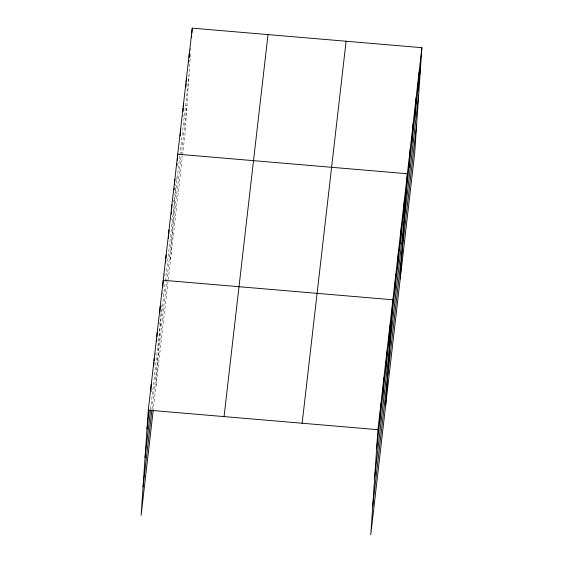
<?xml version="1.0" encoding="UTF-8"?>
<svg xmlns="http://www.w3.org/2000/svg" width="563" height="563" viewBox="0 0 563 563"><rect width="100%" height="100%" fill="white"/><g stroke="black" fill="none" stroke-linecap="round" stroke-linejoin="round"><path stroke-width="0.42" stroke-dasharray="2.81 2.11" d="M156.057 385.437L160.99 313.112M161.046 312.254L161.518 305.364M170.561 259.381L175.67 184.474M175.966 180.167L176.198 176.726M190.47 54.104L185.065 133.318L182.567 155.057M190.702 50.663L190.878 48.08M151.271 391.989L151.468 390.258M155.55 354.753L155.754 353.022M159.04 324.45L159.238 322.719M162.531 294.125L162.728 292.387M164.628 275.863L164.832 274.125M171.032 220.224L171.229 218.486M173.13 201.969L173.334 200.231M182.933 116.766L183.137 115.028M150.624 409.146L165.297 281.676M165.395 280.803L179.801 155.613M179.9 154.748L188.999 75.632M152.017 408.977L187.007 104.908M153.073 411.419L182.468 155.923"/><path stroke-width="0.84" d="M421.884 47.679L377.935 429.682L370.764 534.85L414.713 152.847L421.884 47.679L192.236 28.15L148.287 410.153L141.116 515.321L153.073 411.419M150.863 390.243L151.271 384.177M153.727 365.999L153.966 362.53M154.086 360.799L154.262 358.202M156.598 341.755L156.781 339.158M156.957 336.554L157.253 332.219M159.829 312.317L160.237 306.244M162.756 287.207L163.228 280.268L392.875 299.798L385.704 404.973M165.599 262.858L165.775 260.261M165.895 258.523L166.127 255.06M168.443 238.515L168.618 235.911M168.738 234.18L169.034 229.845M171.279 214.165L171.462 211.568M171.638 208.972L171.933 204.636M174.122 189.822L174.241 188.091M174.481 184.622L174.833 179.421M176.965 165.48L177.085 163.742M177.317 160.279L177.732 154.213L407.38 173.742L400.209 278.91M180.16 135.929L180.632 128.997M183.003 111.587L183.242 108.117M183.355 106.386L183.538 103.789M185.846 87.244L186.079 83.774M186.198 82.043L186.437 78.574M188.746 62.029L188.865 60.297M189.041 57.693L189.337 53.365M191.589 37.686L191.709 35.948M191.884 33.351L192.236 28.15M379.624 422.771L380.919 403.706M382.608 396.795L383.91 377.731M385.599 370.82L386.901 351.755M388.59 344.845L389.885 325.773M394.48 293.654L395.775 274.589M397.379 268.445L398.681 249.374M400.279 243.23L401.581 224.165M403.178 218.022L404.48 198.95M408.984 167.598L410.279 148.526M411.884 142.383L413.186 123.318M414.783 117.174L416.085 98.103M417.683 91.959L418.985 72.894M146.985 429.217L149.174 410.174M145.05 457.635L150.525 410.012M143.051 486.911L151.919 409.843M224.067 416.599L268.023 34.596M302.148 423.235L346.104 41.233M376.633 448.746L420.582 66.751M374.698 477.164L418.647 95.161M372.699 506.44L416.655 124.437M148.287 410.153L377.935 429.682"/></g></svg>
